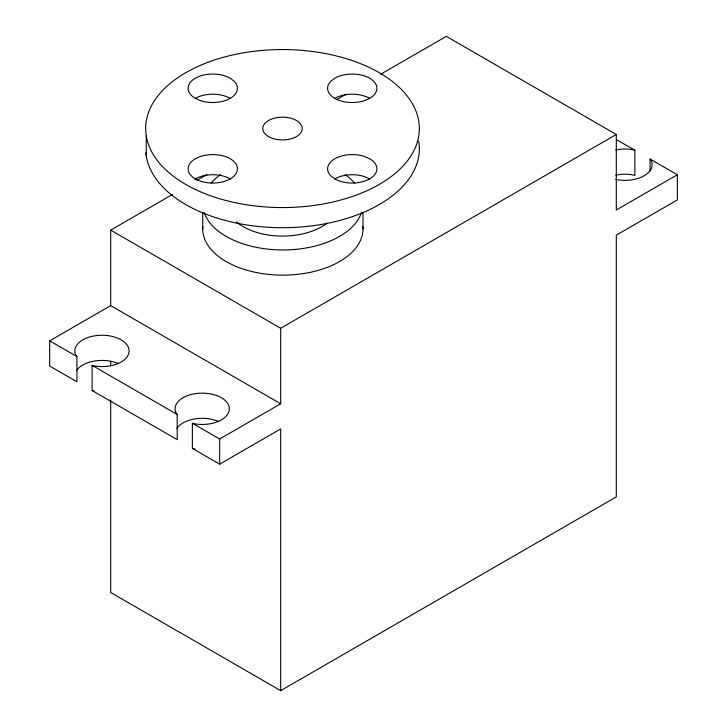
<?xml version="1.0" encoding="UTF-8"?>
<svg xmlns="http://www.w3.org/2000/svg" width="727" height="727" viewBox="0 0 727 727"><rect width="100%" height="100%" fill="white"/><g stroke="black" fill="none" stroke-linecap="round" stroke-linejoin="round"><path stroke-width="1.09" d="M110.695 399.895L110.695 592.505L280.686 690.65L616.305 496.877L616.305 235.157L677.328 199.925L677.328 174.762L616.305 209.994L616.305 134.495L280.686 328.268L280.686 403.767L110.695 305.622L110.695 230.123L172.517 194.427M197.053 180.26L206.868 174.598M336.401 99.808L346.216 94.137M380.566 74.308L446.314 36.35L616.305 134.495M280.686 690.65L280.686 428.93L219.663 464.162L192.382 448.414L192.382 423.25L195.209 423.923A27.126 15.658 0 0 0 229.241 410.164A27.126 15.658 0 0 0 199.861 393.198A27.126 15.658 0 0 0 176.025 412.845L177.197 414.481L177.197 439.644L92.129 390.535L92.129 365.363L94.955 366.044A27.126 15.658 0 0 0 128.997 352.277A27.126 15.658 0 0 0 99.608 335.32A27.126 15.658 0 0 0 75.772 354.967L76.944 356.593L76.944 381.766L49.672 366.017L49.672 340.854L110.695 305.622M192.382 423.25L219.663 438.99L280.686 403.767M369.679 98.363L364.572 100.626A24.654 14.24 0 0 1 334.811 98.363A24.654 14.24 0 0 1 330.894 81.179L334.811 78.225A24.654 14.24 0 0 1 369.679 78.225A24.654 14.24 0 0 1 369.679 98.363A24.654 14.24 0 0 0 334.811 98.363M615.76 175.143A27.126 15.658 0 0 1 632.045 174.734L634.871 175.407L634.871 150.244L632.045 149.571A27.126 15.658 0 0 0 615.76 149.98M92.129 390.535L94.01 390.981M192.382 448.414L195.209 449.086M195.327 98.363L200.434 100.626A24.654 14.24 0 0 0 230.195 98.363A24.654 14.24 0 0 0 234.121 81.179L230.195 78.225A24.654 14.24 0 0 0 195.327 78.225A24.654 14.24 0 0 0 195.327 98.363A24.654 14.24 0 0 1 230.195 98.363M369.679 178.887L364.572 176.625A24.654 14.24 0 0 0 334.811 178.887L330.894 175.943A24.654 14.24 0 0 1 334.811 158.759A24.654 14.24 0 0 1 364.572 156.496L369.679 158.759A24.654 14.24 0 0 1 369.679 178.887A24.654 14.24 0 0 1 334.811 178.887M616.287 139.52L634.871 150.244M650.056 171.045L650.056 159.013L677.328 174.762M110.695 230.123L280.686 328.268M49.672 340.854L76.944 356.593M92.129 365.363L177.197 414.481M650.056 159.013L651.228 160.64A27.126 15.658 0 0 1 643.35 176.234A27.126 15.658 0 0 1 615.76 179.405M363 212.448L363 228.86M219.663 438.99L219.663 464.162M202.724 212.448L202.724 228.86M146.263 135.967L146.263 156.105M110.695 361.374L110.695 365.908M418.752 141.283A136.849 79.007 0 0 1 292.545 227.487A136.849 79.007 0 0 1 145.854 152.87M194.754 179.233A24.654 14.24 0 0 1 230.532 179.087M327.059 223.134A55.479 32.033 0 0 1 236.466 221.926M176.906 428.348A27.126 15.658 0 0 1 218.736 421.542M76.653 370.47A27.126 15.658 0 0 1 118.483 363.654M362.909 226.679A80.134 46.264 0 0 1 282.867 275.133A80.134 46.264 0 0 1 202.815 226.679M361.546 212.466A80.134 46.264 0 0 1 282.867 249.961A80.134 46.264 0 0 1 204.178 212.466M211.184 183.013A80.134 46.264 0 0 1 220.59 174.58M345.134 174.58A80.134 46.264 0 0 1 354.54 183.013M195.245 189.42A136.849 79.007 0 0 0 417.425 141.756A136.849 79.007 0 0 0 234.848 54.498A136.849 79.007 0 0 0 195.245 189.42M268.554 136.612A19.729 11.387 0 0 0 301.56 131.505A19.729 11.387 0 0 0 277.396 117.556A19.729 11.387 0 0 0 268.554 136.612M197.898 180.178A24.654 14.24 0 0 0 237.229 170.581A24.654 14.24 0 0 0 203.16 155.714A24.654 14.24 0 0 0 197.898 180.178"/></g></svg>
